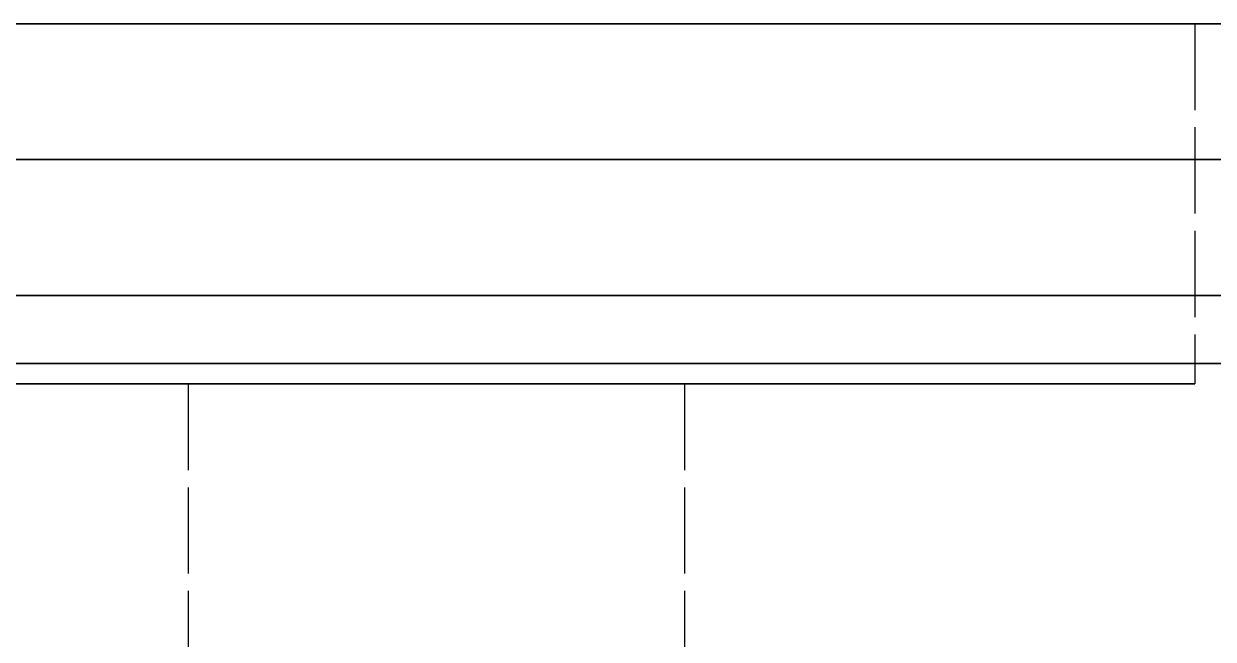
# Model space of a CAD drawing. Header units: millimetres. Extents: x -27 to 185, y -14 to 140.
# Drawn here: x 75.93 to 93.43, y 47.74 to 56.8 of the extents above; entities that cross this region are included whole.
import ezdxf

# ---------------------------------------------------------------- set-up
doc = ezdxf.new("R2010")
doc.units = ezdxf.units.MM
doc.linetypes.add('DASHED', pattern=[1.524, 1.27, -0.254])
doc.layers.add('HIDDEN', color=8, linetype='DASHED')
doc.layers.add('VISIBLE', color=7, linetype='CONTINUOUS')

msp = doc.modelspace()

# ---------------------------------------------------------------- linework, layer by layer
at = {"layer": 'HIDDEN'}
for points in [[(93.66667, 56.8), (93, 56.8), (92.33333, 56.8), (91.66667, 56.8), (91, 56.8), (90.33333, 56.8), (89.66667, 56.8), (89, 56.8), (88.33333, 56.8), (87.66667, 56.8), (87, 56.8), (86.33333, 56.8), (85.66667, 56.8), (85, 56.8), (84.33333, 56.8), (83.66667, 56.8), (83, 56.8), (82.33333, 56.8), (81.66667, 56.8), (81, 56.8), (80.33333, 56.8), (79.66667, 56.8), (79, 56.8), (78.33333, 56.8), (77.66667, 56.8), (77, 56.8), (76.33333, 56.8), (75.66667, 56.8)], [(93.16, 56.8), (92.80571, 56.8), (92.45143, 56.8), (92.09714, 56.8), (91.74286, 56.8), (91.38857, 56.8), (91.03429, 56.8), (90.68, 56.8), (90.32571, 56.8), (89.97143, 56.8), (89.61714, 56.8), (89.26286, 56.8), (88.90857, 56.8), (88.55429, 56.8), (88.2, 56.8), (87.84571, 56.8), (87.49143, 56.8), (87.13714, 56.8), (86.78286, 56.8), (86.42857, 56.8), (86.07429, 56.8), (85.72, 56.8), (85.36571, 56.8), (85.01143, 56.8), (84.65714, 56.8), (84.30286, 56.8), (83.94857, 56.8), (83.59429, 56.8), (83.24, 56.8), (82.88571, 56.8), (82.53143, 56.8), (82.17714, 56.8), (81.82286, 56.8), (81.46857, 56.8), (81.11429, 56.8), (80.76, 56.8), (80.40571, 56.8), (80.05143, 56.8), (79.69714, 56.8), (79.34286, 56.8), (78.98857, 56.8), (78.63429, 56.8), (78.28, 56.8), (77.92571, 56.8), (77.57143, 56.8), (77.21714, 56.8), (76.86286, 56.8), (76.50857, 56.8), (76.15429, 56.8), (75.8, 56.8)], [(75.8, 56.8), (75.97714, 56.8), (76.15429, 56.8), (76.33143, 56.8), (76.50857, 56.8), (76.68571, 56.8), (76.86286, 56.8), (77.04, 56.8), (77.21714, 56.8), (77.39429, 56.8), (77.57143, 56.8), (77.74857, 56.8), (77.92571, 56.8), (78.10286, 56.8), (78.28, 56.8), (78.45714, 56.8), (78.63429, 56.8), (78.81143, 56.8), (78.98857, 56.8), (79.16571, 56.8), (79.34286, 56.8), (79.52, 56.8), (79.69714, 56.8), (79.87429, 56.8), (80.05143, 56.8), (80.22857, 56.8), (80.40571, 56.8), (80.58286, 56.8), (80.76, 56.8), (80.93714, 56.8), (81.11429, 56.8), (81.29143, 56.8), (81.46857, 56.8), (81.64571, 56.8), (81.82286, 56.8), (82, 56.8)], [(82, 56.8), (82.17714, 56.8), (82.35429, 56.8), (82.53143, 56.8), (82.70857, 56.8), (82.88571, 56.8), (83.06286, 56.8), (83.24, 56.8), (83.41714, 56.8), (83.59429, 56.8), (83.77143, 56.8), (83.94857, 56.8), (84.12571, 56.8), (84.30286, 56.8), (84.48, 56.8), (84.65714, 56.8), (84.83429, 56.8), (85.01143, 56.8), (85.18857, 56.8), (85.36571, 56.8), (85.54286, 56.8), (85.72, 56.8), (85.89714, 56.8), (86.07429, 56.8), (86.25143, 56.8), (86.42857, 56.8), (86.60571, 56.8), (86.78286, 56.8), (86.96, 56.8), (87.13714, 56.8), (87.31429, 56.8), (87.49143, 56.8), (87.66857, 56.8), (87.84571, 56.8), (88.02286, 56.8), (88.2, 56.8), (88.37714, 56.8), (88.55429, 56.8), (88.73143, 56.8), (88.90857, 56.8), (89.08571, 56.8), (89.26286, 56.8), (89.44, 56.8), (89.61714, 56.8), (89.79429, 56.8), (89.97143, 56.8), (90.14857, 56.8), (90.32571, 56.8), (90.50286, 56.8), (90.68, 56.8), (90.85714, 56.8), (91.03429, 56.8), (91.21143, 56.8), (91.38857, 56.8), (91.56571, 56.8), (91.74286, 56.8), (91.92, 56.8), (92.09714, 56.8), (92.27429, 56.8), (92.45143, 56.8), (92.62857, 56.8), (92.80571, 56.8), (92.98286, 56.8), (93.16, 56.8)], [(93.16, 56.8), (93.16, 51.5)], [(93.57619, 54.8), (92.98254, 54.8), (92.38889, 54.8), (91.79524, 54.8), (91.20159, 54.8), (90.60794, 54.8), (90.01429, 54.8), (89.42063, 54.8), (88.82698, 54.8), (88.23333, 54.8), (87.63968, 54.8), (87.04603, 54.8), (86.45238, 54.8), (85.85873, 54.8), (85.26508, 54.8), (84.67143, 54.8), (84.07778, 54.8), (83.48413, 54.8), (82.89048, 54.8), (82.29683, 54.8), (81.70317, 54.8), (81.10952, 54.8), (80.51587, 54.8), (79.92222, 54.8), (79.32857, 54.8), (78.73492, 54.8), (78.14127, 54.8), (77.54762, 54.8), (76.95397, 54.8), (76.36032, 54.8), (75.76667, 54.8)], [(75.76667, 54.8), (76.06349, 54.8), (76.36032, 54.8), (76.65714, 54.8), (76.95397, 54.8), (77.25079, 54.8), (77.54762, 54.8), (77.84444, 54.8), (78.14127, 54.8), (78.4381, 54.8), (78.73492, 54.8), (79.03175, 54.8), (79.32857, 54.8), (79.6254, 54.8), (79.92222, 54.8), (80.21905, 54.8), (80.51587, 54.8), (80.8127, 54.8), (81.10952, 54.8), (81.40635, 54.8), (81.70317, 54.8), (82, 54.8)], [(93.57619, 54.8), (92.98254, 54.8), (92.38889, 54.8), (91.79524, 54.8), (91.20159, 54.8), (90.60794, 54.8), (90.01429, 54.8), (89.42063, 54.8), (88.82698, 54.8), (88.23333, 54.8), (87.63968, 54.8), (87.04603, 54.8), (86.45238, 54.8), (85.85873, 54.8), (85.26508, 54.8), (84.67143, 54.8), (84.07778, 54.8), (83.48413, 54.8), (82.89048, 54.8), (82.29683, 54.8), (81.70317, 54.8), (81.10952, 54.8), (80.51587, 54.8), (79.92222, 54.8), (79.32857, 54.8), (78.73492, 54.8), (78.14127, 54.8), (77.54762, 54.8), (76.95397, 54.8), (76.36032, 54.8), (75.76667, 54.8)], [(75.76667, 54.8), (76.06349, 54.8), (76.36032, 54.8), (76.65714, 54.8), (76.95397, 54.8), (77.25079, 54.8), (77.54762, 54.8), (77.84444, 54.8), (78.14127, 54.8), (78.4381, 54.8), (78.73492, 54.8), (79.03175, 54.8), (79.32857, 54.8), (79.6254, 54.8), (79.92222, 54.8), (80.21905, 54.8), (80.51587, 54.8), (80.8127, 54.8), (81.10952, 54.8), (81.40635, 54.8), (81.70317, 54.8), (82, 54.8)], [(93.92857, 54.8), (93.39841, 54.8), (92.86825, 54.8), (92.3381, 54.8), (91.80794, 54.8), (91.27778, 54.8), (90.74762, 54.8), (90.21746, 54.8), (89.6873, 54.8), (89.15714, 54.8), (88.62698, 54.8), (88.09683, 54.8), (87.56667, 54.8), (87.03651, 54.8), (86.50635, 54.8), (85.97619, 54.8), (85.44603, 54.8), (84.91587, 54.8), (84.38571, 54.8), (83.85556, 54.8), (83.3254, 54.8), (82.79524, 54.8), (82.26508, 54.8), (81.73492, 54.8), (81.20476, 54.8), (80.6746, 54.8), (80.14444, 54.8), (79.61429, 54.8), (79.08413, 54.8), (78.55397, 54.8), (78.02381, 54.8), (77.49365, 54.8), (76.96349, 54.8), (76.43333, 54.8), (75.90317, 54.8)], [(75.90317, 54.8), (76.16825, 54.8), (76.43333, 54.8), (76.69841, 54.8), (76.96349, 54.8), (77.22857, 54.8), (77.49365, 54.8), (77.75873, 54.8), (78.02381, 54.8), (78.28889, 54.8), (78.55397, 54.8), (78.81905, 54.8), (79.08413, 54.8), (79.34921, 54.8), (79.61429, 54.8), (79.87937, 54.8), (80.14444, 54.8), (80.40952, 54.8), (80.6746, 54.8), (80.93968, 54.8), (81.20476, 54.8), (81.46984, 54.8), (81.73492, 54.8), (82, 54.8)], [(93.92857, 54.8), (93.39841, 54.8), (92.86825, 54.8), (92.3381, 54.8), (91.80794, 54.8), (91.27778, 54.8), (90.74762, 54.8), (90.21746, 54.8), (89.6873, 54.8), (89.15714, 54.8), (88.62698, 54.8), (88.09683, 54.8), (87.56667, 54.8), (87.03651, 54.8), (86.50635, 54.8), (85.97619, 54.8), (85.44603, 54.8), (84.91587, 54.8), (84.38571, 54.8), (83.85556, 54.8), (83.3254, 54.8), (82.79524, 54.8), (82.26508, 54.8), (81.73492, 54.8), (81.20476, 54.8), (80.6746, 54.8), (80.14444, 54.8), (79.61429, 54.8), (79.08413, 54.8), (78.55397, 54.8), (78.02381, 54.8), (77.49365, 54.8), (76.96349, 54.8), (76.43333, 54.8), (75.90317, 54.8)], [(75.90317, 54.8), (76.16825, 54.8), (76.43333, 54.8), (76.69841, 54.8), (76.96349, 54.8), (77.22857, 54.8), (77.49365, 54.8), (77.75873, 54.8), (78.02381, 54.8), (78.28889, 54.8), (78.55397, 54.8), (78.81905, 54.8), (79.08413, 54.8), (79.34921, 54.8), (79.61429, 54.8), (79.87937, 54.8), (80.14444, 54.8), (80.40952, 54.8), (80.6746, 54.8), (80.93968, 54.8), (81.20476, 54.8), (81.46984, 54.8), (81.73492, 54.8), (82, 54.8)], [(82, 54.8), (82.26508, 54.8), (82.53016, 54.8), (82.79524, 54.8), (83.06032, 54.8), (83.3254, 54.8), (83.59048, 54.8), (83.85556, 54.8), (84.12063, 54.8), (84.38571, 54.8), (84.65079, 54.8), (84.91587, 54.8), (85.18095, 54.8), (85.44603, 54.8), (85.71111, 54.8), (85.97619, 54.8), (86.24127, 54.8), (86.50635, 54.8), (86.77143, 54.8), (87.03651, 54.8), (87.30159, 54.8), (87.56667, 54.8), (87.83175, 54.8), (88.09683, 54.8), (88.3619, 54.8), (88.62698, 54.8), (88.89206, 54.8), (89.15714, 54.8), (89.42222, 54.8), (89.6873, 54.8), (89.95238, 54.8), (90.21746, 54.8), (90.48254, 54.8), (90.74762, 54.8), (91.0127, 54.8), (91.27778, 54.8), (91.54286, 54.8), (91.80794, 54.8), (92.07302, 54.8), (92.3381, 54.8), (92.60317, 54.8), (92.86825, 54.8), (93.13333, 54.8), (93.39841, 54.8), (93.66349, 54.8)], [(82, 54.8), (82.29683, 54.8), (82.59365, 54.8), (82.89048, 54.8), (83.1873, 54.8), (83.48413, 54.8), (83.78095, 54.8), (84.07778, 54.8), (84.3746, 54.8), (84.67143, 54.8), (84.96825, 54.8), (85.26508, 54.8), (85.5619, 54.8), (85.85873, 54.8), (86.15556, 54.8), (86.45238, 54.8), (86.74921, 54.8), (87.04603, 54.8), (87.34286, 54.8), (87.63968, 54.8), (87.93651, 54.8), (88.23333, 54.8), (88.53016, 54.8), (88.82698, 54.8), (89.12381, 54.8), (89.42063, 54.8), (89.71746, 54.8), (90.01429, 54.8), (90.31111, 54.8), (90.60794, 54.8), (90.90476, 54.8), (91.20159, 54.8), (91.49841, 54.8), (91.79524, 54.8), (92.09206, 54.8), (92.38889, 54.8), (92.68571, 54.8), (92.98254, 54.8), (93.27937, 54.8), (93.57619, 54.8)], [(82, 54.8), (82.29683, 54.8), (82.59365, 54.8), (82.89048, 54.8), (83.1873, 54.8), (83.48413, 54.8), (83.78095, 54.8), (84.07778, 54.8), (84.3746, 54.8), (84.67143, 54.8), (84.96825, 54.8), (85.26508, 54.8), (85.5619, 54.8), (85.85873, 54.8), (86.15556, 54.8), (86.45238, 54.8), (86.74921, 54.8), (87.04603, 54.8), (87.34286, 54.8), (87.63968, 54.8), (87.93651, 54.8), (88.23333, 54.8), (88.53016, 54.8), (88.82698, 54.8), (89.12381, 54.8), (89.42063, 54.8), (89.71746, 54.8), (90.01429, 54.8), (90.31111, 54.8), (90.60794, 54.8), (90.90476, 54.8), (91.20159, 54.8), (91.49841, 54.8), (91.79524, 54.8), (92.09206, 54.8), (92.38889, 54.8), (92.68571, 54.8), (92.98254, 54.8), (93.27937, 54.8), (93.57619, 54.8)], [(82, 54.8), (82.26508, 54.8), (82.53016, 54.8), (82.79524, 54.8), (83.06032, 54.8), (83.3254, 54.8), (83.59048, 54.8), (83.85556, 54.8), (84.12063, 54.8), (84.38571, 54.8), (84.65079, 54.8), (84.91587, 54.8), (85.18095, 54.8), (85.44603, 54.8), (85.71111, 54.8), (85.97619, 54.8), (86.24127, 54.8), (86.50635, 54.8), (86.77143, 54.8), (87.03651, 54.8), (87.30159, 54.8), (87.56667, 54.8), (87.83175, 54.8), (88.09683, 54.8), (88.3619, 54.8), (88.62698, 54.8), (88.89206, 54.8), (89.15714, 54.8), (89.42222, 54.8), (89.6873, 54.8), (89.95238, 54.8), (90.21746, 54.8), (90.48254, 54.8), (90.74762, 54.8), (91.0127, 54.8), (91.27778, 54.8), (91.54286, 54.8), (91.80794, 54.8), (92.07302, 54.8), (92.3381, 54.8), (92.60317, 54.8), (92.86825, 54.8), (93.13333, 54.8), (93.39841, 54.8), (93.66349, 54.8)], [(93.66667, 52.8), (93.19048, 52.8), (92.71429, 52.8), (92.2381, 52.8), (91.7619, 52.8), (91.28571, 52.8), (90.80952, 52.8), (90.33333, 52.8), (89.85714, 52.8), (89.38095, 52.8), (88.90476, 52.8), (88.42857, 52.8), (87.95238, 52.8), (87.47619, 52.8), (87, 52.8), (86.52381, 52.8), (86.04762, 52.8), (85.57143, 52.8), (85.09524, 52.8), (84.61905, 52.8), (84.14286, 52.8), (83.66667, 52.8), (83.19048, 52.8), (82.71429, 52.8), (82.2381, 52.8), (81.7619, 52.8), (81.28571, 52.8), (80.80952, 52.8), (80.33333, 52.8), (79.85714, 52.8), (79.38095, 52.8), (78.90476, 52.8), (78.42857, 52.8), (77.95238, 52.8), (77.47619, 52.8), (77, 52.8), (76.52381, 52.8), (76.04762, 52.8), (75.57143, 52.8)], [(93.66667, 52.8), (93, 52.8), (92.33333, 52.8), (91.66667, 52.8), (91, 52.8), (90.33333, 52.8), (89.66667, 52.8), (89, 52.8), (88.33333, 52.8), (87.66667, 52.8), (87, 52.8), (86.33333, 52.8), (85.66667, 52.8), (85, 52.8), (84.33333, 52.8), (83.66667, 52.8), (83, 52.8), (82.33333, 52.8), (81.66667, 52.8), (81, 52.8), (80.33333, 52.8), (79.66667, 52.8), (79, 52.8), (78.33333, 52.8), (77.66667, 52.8), (77, 52.8), (76.33333, 52.8), (75.66667, 52.8)], [(93.57619, 52.8), (92.98254, 52.8), (92.38889, 52.8), (91.79524, 52.8), (91.20159, 52.8), (90.60794, 52.8), (90.01429, 52.8), (89.42063, 52.8), (88.82698, 52.8), (88.23333, 52.8), (87.63968, 52.8), (87.04603, 52.8), (86.45238, 52.8), (85.85873, 52.8), (85.26508, 52.8), (84.67143, 52.8), (84.07778, 52.8), (83.48413, 52.8), (82.89048, 52.8), (82.29683, 52.8), (81.70317, 52.8), (81.10952, 52.8), (80.51587, 52.8), (79.92222, 52.8), (79.32857, 52.8), (78.73492, 52.8), (78.14127, 52.8), (77.54762, 52.8), (76.95397, 52.8), (76.36032, 52.8), (75.76667, 52.8)], [(75.76667, 52.8), (76.06349, 52.8), (76.36032, 52.8), (76.65714, 52.8), (76.95397, 52.8), (77.25079, 52.8), (77.54762, 52.8), (77.84444, 52.8), (78.14127, 52.8), (78.4381, 52.8), (78.73492, 52.8), (79.03175, 52.8), (79.32857, 52.8), (79.6254, 52.8), (79.92222, 52.8), (80.21905, 52.8), (80.51587, 52.8), (80.8127, 52.8), (81.10952, 52.8), (81.40635, 52.8), (81.70317, 52.8), (82, 52.8)], [(93.57619, 52.8), (92.98254, 52.8), (92.38889, 52.8), (91.79524, 52.8), (91.20159, 52.8), (90.60794, 52.8), (90.01429, 52.8), (89.42063, 52.8), (88.82698, 52.8), (88.23333, 52.8), (87.63968, 52.8), (87.04603, 52.8), (86.45238, 52.8), (85.85873, 52.8), (85.26508, 52.8), (84.67143, 52.8), (84.07778, 52.8), (83.48413, 52.8), (82.89048, 52.8), (82.29683, 52.8), (81.70317, 52.8), (81.10952, 52.8), (80.51587, 52.8), (79.92222, 52.8), (79.32857, 52.8), (78.73492, 52.8), (78.14127, 52.8), (77.54762, 52.8), (76.95397, 52.8), (76.36032, 52.8), (75.76667, 52.8)], [(75.76667, 52.8), (76.06349, 52.8), (76.36032, 52.8), (76.65714, 52.8), (76.95397, 52.8), (77.25079, 52.8), (77.54762, 52.8), (77.84444, 52.8), (78.14127, 52.8), (78.4381, 52.8), (78.73492, 52.8), (79.03175, 52.8), (79.32857, 52.8), (79.6254, 52.8), (79.92222, 52.8), (80.21905, 52.8), (80.51587, 52.8), (80.8127, 52.8), (81.10952, 52.8), (81.40635, 52.8), (81.70317, 52.8), (82, 52.8)], [(75.80952, 52.8), (76.04762, 52.8), (76.28571, 52.8), (76.52381, 52.8), (76.7619, 52.8), (77, 52.8), (77.2381, 52.8), (77.47619, 52.8), (77.71429, 52.8), (77.95238, 52.8), (78.19048, 52.8), (78.42857, 52.8), (78.66667, 52.8), (78.90476, 52.8), (79.14286, 52.8), (79.38095, 52.8), (79.61905, 52.8), (79.85714, 52.8), (80.09524, 52.8), (80.33333, 52.8), (80.57143, 52.8), (80.80952, 52.8), (81.04762, 52.8), (81.28571, 52.8), (81.52381, 52.8), (81.7619, 52.8), (82, 52.8)], [(93.92857, 52.8), (93.39841, 52.8), (92.86825, 52.8), (92.3381, 52.8), (91.80794, 52.8), (91.27778, 52.8), (90.74762, 52.8), (90.21746, 52.8), (89.6873, 52.8), (89.15714, 52.8), (88.62698, 52.8), (88.09683, 52.8), (87.56667, 52.8), (87.03651, 52.8), (86.50635, 52.8), (85.97619, 52.8), (85.44603, 52.8), (84.91587, 52.8), (84.38571, 52.8), (83.85556, 52.8), (83.3254, 52.8), (82.79524, 52.8), (82.26508, 52.8), (81.73492, 52.8), (81.20476, 52.8), (80.6746, 52.8), (80.14444, 52.8), (79.61429, 52.8), (79.08413, 52.8), (78.55397, 52.8), (78.02381, 52.8), (77.49365, 52.8), (76.96349, 52.8), (76.43333, 52.8), (75.90317, 52.8)], [(75.90317, 52.8), (76.16825, 52.8), (76.43333, 52.8), (76.69841, 52.8), (76.96349, 52.8), (77.22857, 52.8), (77.49365, 52.8), (77.75873, 52.8), (78.02381, 52.8), (78.28889, 52.8), (78.55397, 52.8), (78.81905, 52.8), (79.08413, 52.8), (79.34921, 52.8), (79.61429, 52.8), (79.87937, 52.8), (80.14444, 52.8), (80.40952, 52.8), (80.6746, 52.8), (80.93968, 52.8), (81.20476, 52.8), (81.46984, 52.8), (81.73492, 52.8), (82, 52.8)], [(93.92857, 52.8), (93.39841, 52.8), (92.86825, 52.8), (92.3381, 52.8), (91.80794, 52.8), (91.27778, 52.8), (90.74762, 52.8), (90.21746, 52.8), (89.6873, 52.8), (89.15714, 52.8), (88.62698, 52.8), (88.09683, 52.8), (87.56667, 52.8), (87.03651, 52.8), (86.50635, 52.8), (85.97619, 52.8), (85.44603, 52.8), (84.91587, 52.8), (84.38571, 52.8), (83.85556, 52.8), (83.3254, 52.8), (82.79524, 52.8), (82.26508, 52.8), (81.73492, 52.8), (81.20476, 52.8), (80.6746, 52.8), (80.14444, 52.8), (79.61429, 52.8), (79.08413, 52.8), (78.55397, 52.8), (78.02381, 52.8), (77.49365, 52.8), (76.96349, 52.8), (76.43333, 52.8), (75.90317, 52.8)], [(75.90317, 52.8), (76.16825, 52.8), (76.43333, 52.8), (76.69841, 52.8), (76.96349, 52.8), (77.22857, 52.8), (77.49365, 52.8), (77.75873, 52.8), (78.02381, 52.8), (78.28889, 52.8), (78.55397, 52.8), (78.81905, 52.8), (79.08413, 52.8), (79.34921, 52.8), (79.61429, 52.8), (79.87937, 52.8), (80.14444, 52.8), (80.40952, 52.8), (80.6746, 52.8), (80.93968, 52.8), (81.20476, 52.8), (81.46984, 52.8), (81.73492, 52.8), (82, 52.8)], [(82, 52.8), (82.2381, 52.8), (82.47619, 52.8), (82.71429, 52.8), (82.95238, 52.8), (83.19048, 52.8), (83.42857, 52.8), (83.66667, 52.8), (83.90476, 52.8), (84.14286, 52.8), (84.38095, 52.8), (84.61905, 52.8), (84.85714, 52.8), (85.09524, 52.8), (85.33333, 52.8), (85.57143, 52.8), (85.80952, 52.8), (86.04762, 52.8), (86.28571, 52.8), (86.52381, 52.8), (86.7619, 52.8), (87, 52.8), (87.2381, 52.8), (87.47619, 52.8), (87.71429, 52.8), (87.95238, 52.8), (88.19048, 52.8), (88.42857, 52.8), (88.66667, 52.8), (88.90476, 52.8), (89.14286, 52.8), (89.38095, 52.8), (89.61905, 52.8), (89.85714, 52.8), (90.09524, 52.8), (90.33333, 52.8), (90.57143, 52.8), (90.80952, 52.8), (91.04762, 52.8), (91.28571, 52.8), (91.52381, 52.8), (91.7619, 52.8), (92, 52.8), (92.2381, 52.8), (92.47619, 52.8), (92.71429, 52.8), (92.95238, 52.8), (93.19048, 52.8), (93.42857, 52.8), (93.66667, 52.8)], [(82, 52.8), (82.26508, 52.8), (82.53016, 52.8), (82.79524, 52.8), (83.06032, 52.8), (83.3254, 52.8), (83.59048, 52.8), (83.85556, 52.8), (84.12063, 52.8), (84.38571, 52.8), (84.65079, 52.8), (84.91587, 52.8), (85.18095, 52.8), (85.44603, 52.8), (85.71111, 52.8), (85.97619, 52.8), (86.24127, 52.8), (86.50635, 52.8), (86.77143, 52.8), (87.03651, 52.8), (87.30159, 52.8), (87.56667, 52.8), (87.83175, 52.8), (88.09683, 52.8), (88.3619, 52.8), (88.62698, 52.8), (88.89206, 52.8), (89.15714, 52.8), (89.42222, 52.8), (89.6873, 52.8), (89.95238, 52.8), (90.21746, 52.8), (90.48254, 52.8), (90.74762, 52.8), (91.0127, 52.8), (91.27778, 52.8), (91.54286, 52.8), (91.80794, 52.8), (92.07302, 52.8), (92.3381, 52.8), (92.60317, 52.8), (92.86825, 52.8), (93.13333, 52.8), (93.39841, 52.8), (93.66349, 52.8)], [(82, 52.8), (82.29683, 52.8), (82.59365, 52.8), (82.89048, 52.8), (83.1873, 52.8), (83.48413, 52.8), (83.78095, 52.8), (84.07778, 52.8), (84.3746, 52.8), (84.67143, 52.8), (84.96825, 52.8), (85.26508, 52.8), (85.5619, 52.8), (85.85873, 52.8), (86.15556, 52.8), (86.45238, 52.8), (86.74921, 52.8), (87.04603, 52.8), (87.34286, 52.8), (87.63968, 52.8), (87.93651, 52.8), (88.23333, 52.8), (88.53016, 52.8), (88.82698, 52.8), (89.12381, 52.8), (89.42063, 52.8), (89.71746, 52.8), (90.01429, 52.8), (90.31111, 52.8), (90.60794, 52.8), (90.90476, 52.8), (91.20159, 52.8), (91.49841, 52.8), (91.79524, 52.8), (92.09206, 52.8), (92.38889, 52.8), (92.68571, 52.8), (92.98254, 52.8), (93.27937, 52.8), (93.57619, 52.8)], [(82, 52.8), (82.26508, 52.8), (82.53016, 52.8), (82.79524, 52.8), (83.06032, 52.8), (83.3254, 52.8), (83.59048, 52.8), (83.85556, 52.8), (84.12063, 52.8), (84.38571, 52.8), (84.65079, 52.8), (84.91587, 52.8), (85.18095, 52.8), (85.44603, 52.8), (85.71111, 52.8), (85.97619, 52.8), (86.24127, 52.8), (86.50635, 52.8), (86.77143, 52.8), (87.03651, 52.8), (87.30159, 52.8), (87.56667, 52.8), (87.83175, 52.8), (88.09683, 52.8), (88.3619, 52.8), (88.62698, 52.8), (88.89206, 52.8), (89.15714, 52.8), (89.42222, 52.8), (89.6873, 52.8), (89.95238, 52.8), (90.21746, 52.8), (90.48254, 52.8), (90.74762, 52.8), (91.0127, 52.8), (91.27778, 52.8), (91.54286, 52.8), (91.80794, 52.8), (92.07302, 52.8), (92.3381, 52.8), (92.60317, 52.8), (92.86825, 52.8), (93.13333, 52.8), (93.39841, 52.8), (93.66349, 52.8)], [(82, 52.8), (82.29683, 52.8), (82.59365, 52.8), (82.89048, 52.8), (83.1873, 52.8), (83.48413, 52.8), (83.78095, 52.8), (84.07778, 52.8), (84.3746, 52.8), (84.67143, 52.8), (84.96825, 52.8), (85.26508, 52.8), (85.5619, 52.8), (85.85873, 52.8), (86.15556, 52.8), (86.45238, 52.8), (86.74921, 52.8), (87.04603, 52.8), (87.34286, 52.8), (87.63968, 52.8), (87.93651, 52.8), (88.23333, 52.8), (88.53016, 52.8), (88.82698, 52.8), (89.12381, 52.8), (89.42063, 52.8), (89.71746, 52.8), (90.01429, 52.8), (90.31111, 52.8), (90.60794, 52.8), (90.90476, 52.8), (91.20159, 52.8), (91.49841, 52.8), (91.79524, 52.8), (92.09206, 52.8), (92.38889, 52.8), (92.68571, 52.8), (92.98254, 52.8), (93.27937, 52.8), (93.57619, 52.8)], [(93.77778, 51.8), (93.33333, 51.8), (92.88889, 51.8), (92.44444, 51.8), (92, 51.8), (91.55556, 51.8), (91.11111, 51.8), (90.66667, 51.8), (90.22222, 51.8), (89.77778, 51.8), (89.33333, 51.8), (88.88889, 51.8), (88.44444, 51.8), (88, 51.8), (87.55556, 51.8), (87.11111, 51.8), (86.66667, 51.8), (86.22222, 51.8), (85.77778, 51.8), (85.33333, 51.8), (84.88889, 51.8), (84.44444, 51.8), (84, 51.8), (83.55556, 51.8), (83.11111, 51.8), (82.66667, 51.8), (82.22222, 51.8), (81.77778, 51.8), (81.33333, 51.8), (80.88889, 51.8), (80.44444, 51.8), (80, 51.8), (79.55556, 51.8), (79.11111, 51.8), (78.66667, 51.8), (78.22222, 51.8), (77.77778, 51.8), (77.33333, 51.8), (76.88889, 51.8), (76.44444, 51.8), (76, 51.8), (75.55556, 51.8)], [(93.16, 51.5), (92.80571, 51.5), (92.45143, 51.5), (92.09714, 51.5), (91.74286, 51.5), (91.38857, 51.5), (91.03429, 51.5), (90.68, 51.5), (90.32571, 51.5), (89.97143, 51.5), (89.61714, 51.5), (89.26286, 51.5), (88.90857, 51.5), (88.55429, 51.5), (88.2, 51.5), (87.84571, 51.5), (87.49143, 51.5), (87.13714, 51.5), (86.78286, 51.5), (86.42857, 51.5), (86.07429, 51.5), (85.72, 51.5), (85.36571, 51.5), (85.01143, 51.5), (84.65714, 51.5), (84.30286, 51.5), (83.94857, 51.5), (83.59429, 51.5), (83.24, 51.5), (82.88571, 51.5), (82.53143, 51.5), (82.17714, 51.5), (81.82286, 51.5), (81.46857, 51.5), (81.11429, 51.5), (80.76, 51.5), (80.40571, 51.5), (80.05143, 51.5), (79.69714, 51.5), (79.34286, 51.5), (78.98857, 51.5), (78.63429, 51.5), (78.28, 51.5), (77.92571, 51.5), (77.57143, 51.5), (77.21714, 51.5), (76.86286, 51.5), (76.50857, 51.5), (76.15429, 51.5), (75.8, 51.5)], [(75.8, 51.5), (75.97714, 51.5), (76.15429, 51.5), (76.33143, 51.5), (76.50857, 51.5), (76.68571, 51.5), (76.86286, 51.5), (77.04, 51.5), (77.21714, 51.5), (77.39429, 51.5), (77.57143, 51.5), (77.74857, 51.5), (77.92571, 51.5), (78.10286, 51.5), (78.28, 51.5), (78.45714, 51.5), (78.63429, 51.5), (78.81143, 51.5), (78.98857, 51.5), (79.16571, 51.5), (79.34286, 51.5), (79.52, 51.5), (79.69714, 51.5), (79.87429, 51.5), (80.05143, 51.5), (80.22857, 51.5), (80.40571, 51.5), (80.58286, 51.5), (80.76, 51.5), (80.93714, 51.5), (81.11429, 51.5), (81.29143, 51.5), (81.46857, 51.5), (81.64571, 51.5), (81.82286, 51.5), (82, 51.5)], [(85.65, 51.5), (85.53413, 51.5), (85.41825, 51.5), (85.30238, 51.5), (85.18651, 51.5), (85.07063, 51.5), (84.95476, 51.5), (84.83889, 51.5), (84.72302, 51.5), (84.60714, 51.5), (84.49127, 51.5), (84.3754, 51.5), (84.25952, 51.5), (84.14365, 51.5), (84.02778, 51.5), (83.9119, 51.5), (83.79603, 51.5), (83.68016, 51.5), (83.56429, 51.5), (83.44841, 51.5), (83.33254, 51.5), (83.21667, 51.5), (83.10079, 51.5), (82.98492, 51.5), (82.86905, 51.5), (82.75317, 51.5), (82.6373, 51.5), (82.52143, 51.5), (82.40556, 51.5), (82.28968, 51.5), (82.17381, 51.5), (82.05794, 51.5), (81.94206, 51.5), (81.82619, 51.5), (81.71032, 51.5), (81.59444, 51.5), (81.47857, 51.5), (81.3627, 51.5), (81.24683, 51.5), (81.13095, 51.5), (81.01508, 51.5), (80.89921, 51.5), (80.78333, 51.5), (80.66746, 51.5), (80.55159, 51.5), (80.43571, 51.5), (80.31984, 51.5), (80.20397, 51.5), (80.0881, 51.5), (79.97222, 51.5), (79.85635, 51.5), (79.74048, 51.5), (79.6246, 51.5), (79.50873, 51.5), (79.39286, 51.5), (79.27698, 51.5), (79.16111, 51.5), (79.04524, 51.5), (78.92937, 51.5), (78.81349, 51.5), (78.69762, 51.5), (78.58175, 51.5), (78.46587, 51.5), (78.35, 51.5)], [(78.35, 51.5), (78.40794, 51.5), (78.46587, 51.5), (78.52381, 51.5), (78.58175, 51.5), (78.63968, 51.5), (78.69762, 51.5), (78.75556, 51.5), (78.81349, 51.5), (78.87143, 51.5), (78.92937, 51.5), (78.9873, 51.5), (79.04524, 51.5), (79.10317, 51.5), (79.16111, 51.5), (79.21905, 51.5), (79.27698, 51.5), (79.33492, 51.5), (79.39286, 51.5), (79.45079, 51.5), (79.50873, 51.5), (79.56667, 51.5), (79.6246, 51.5), (79.68254, 51.5), (79.74048, 51.5), (79.79841, 51.5), (79.85635, 51.5), (79.91429, 51.5), (79.97222, 51.5), (80.03016, 51.5), (80.0881, 51.5), (80.14603, 51.5), (80.20397, 51.5), (80.2619, 51.5), (80.31984, 51.5), (80.37778, 51.5), (80.43571, 51.5), (80.49365, 51.5), (80.55159, 51.5), (80.60952, 51.5), (80.66746, 51.5), (80.7254, 51.5), (80.78333, 51.5), (80.84127, 51.5), (80.89921, 51.5), (80.95714, 51.5), (81.01508, 51.5), (81.07302, 51.5), (81.13095, 51.5), (81.18889, 51.5), (81.24683, 51.5), (81.30476, 51.5), (81.3627, 51.5), (81.42063, 51.5), (81.47857, 51.5), (81.53651, 51.5), (81.59444, 51.5), (81.65238, 51.5), (81.71032, 51.5), (81.76825, 51.5), (81.82619, 51.5), (81.88413, 51.5), (81.94206, 51.5), (82, 51.5)], [(78.35, 51.5), (78.35, 46.3)], [(82, 51.5), (82.05794, 51.5), (82.11587, 51.5), (82.17381, 51.5), (82.23175, 51.5), (82.28968, 51.5), (82.34762, 51.5), (82.40556, 51.5), (82.46349, 51.5), (82.52143, 51.5), (82.57937, 51.5), (82.6373, 51.5), (82.69524, 51.5), (82.75317, 51.5), (82.81111, 51.5), (82.86905, 51.5), (82.92698, 51.5), (82.98492, 51.5), (83.04286, 51.5), (83.10079, 51.5), (83.15873, 51.5), (83.21667, 51.5), (83.2746, 51.5), (83.33254, 51.5), (83.39048, 51.5), (83.44841, 51.5), (83.50635, 51.5), (83.56429, 51.5), (83.62222, 51.5), (83.68016, 51.5), (83.7381, 51.5), (83.79603, 51.5), (83.85397, 51.5), (83.9119, 51.5), (83.96984, 51.5), (84.02778, 51.5), (84.08571, 51.5), (84.14365, 51.5), (84.20159, 51.5), (84.25952, 51.5), (84.31746, 51.5), (84.3754, 51.5), (84.43333, 51.5), (84.49127, 51.5), (84.54921, 51.5), (84.60714, 51.5), (84.66508, 51.5), (84.72302, 51.5), (84.78095, 51.5), (84.83889, 51.5), (84.89683, 51.5), (84.95476, 51.5), (85.0127, 51.5), (85.07063, 51.5), (85.12857, 51.5), (85.18651, 51.5), (85.24444, 51.5), (85.30238, 51.5), (85.36032, 51.5), (85.41825, 51.5), (85.47619, 51.5), (85.53413, 51.5), (85.59206, 51.5), (85.65, 51.5)], [(82, 51.5), (82.17714, 51.5), (82.35429, 51.5), (82.53143, 51.5), (82.70857, 51.5), (82.88571, 51.5), (83.06286, 51.5), (83.24, 51.5), (83.41714, 51.5), (83.59429, 51.5), (83.77143, 51.5), (83.94857, 51.5), (84.12571, 51.5), (84.30286, 51.5), (84.48, 51.5), (84.65714, 51.5), (84.83429, 51.5), (85.01143, 51.5), (85.18857, 51.5), (85.36571, 51.5), (85.54286, 51.5), (85.72, 51.5), (85.89714, 51.5), (86.07429, 51.5), (86.25143, 51.5), (86.42857, 51.5), (86.60571, 51.5), (86.78286, 51.5), (86.96, 51.5), (87.13714, 51.5), (87.31429, 51.5), (87.49143, 51.5), (87.66857, 51.5), (87.84571, 51.5), (88.02286, 51.5), (88.2, 51.5), (88.37714, 51.5), (88.55429, 51.5), (88.73143, 51.5), (88.90857, 51.5), (89.08571, 51.5), (89.26286, 51.5), (89.44, 51.5), (89.61714, 51.5), (89.79429, 51.5), (89.97143, 51.5), (90.14857, 51.5), (90.32571, 51.5), (90.50286, 51.5), (90.68, 51.5), (90.85714, 51.5), (91.03429, 51.5), (91.21143, 51.5), (91.38857, 51.5), (91.56571, 51.5), (91.74286, 51.5), (91.92, 51.5), (92.09714, 51.5), (92.27429, 51.5), (92.45143, 51.5), (92.62857, 51.5), (92.80571, 51.5), (92.98286, 51.5), (93.16, 51.5)], [(85.65, 51.5), (85.65, 46.3)]]:
    msp.add_lwpolyline(points, dxfattribs=at)
at = {"layer": 'VISIBLE'}
for points in [[(75.66667, 56.8), (76, 56.8), (76.33333, 56.8), (76.66667, 56.8), (77, 56.8), (77.33333, 56.8), (77.66667, 56.8), (78, 56.8), (78.33333, 56.8), (78.66667, 56.8), (79, 56.8), (79.33333, 56.8), (79.66667, 56.8), (80, 56.8), (80.33333, 56.8), (80.66667, 56.8), (81, 56.8), (81.33333, 56.8), (81.66667, 56.8), (82, 56.8)], [(82, 56.8), (82.33333, 56.8), (82.66667, 56.8), (83, 56.8), (83.33333, 56.8), (83.66667, 56.8), (84, 56.8), (84.33333, 56.8), (84.66667, 56.8), (85, 56.8), (85.33333, 56.8), (85.66667, 56.8), (86, 56.8), (86.33333, 56.8), (86.66667, 56.8), (87, 56.8), (87.33333, 56.8), (87.66667, 56.8), (88, 56.8), (88.33333, 56.8), (88.66667, 56.8), (89, 56.8), (89.33333, 56.8), (89.66667, 56.8), (90, 56.8), (90.33333, 56.8), (90.66667, 56.8), (91, 56.8), (91.33333, 56.8), (91.66667, 56.8), (92, 56.8), (92.33333, 56.8), (92.66667, 56.8), (93, 56.8), (93.33333, 56.8), (93.66667, 56.8)], [(75.66667, 52.8), (76, 52.8), (76.33333, 52.8), (76.66667, 52.8), (77, 52.8), (77.33333, 52.8), (77.66667, 52.8), (78, 52.8), (78.33333, 52.8), (78.66667, 52.8), (79, 52.8), (79.33333, 52.8), (79.66667, 52.8), (80, 52.8), (80.33333, 52.8), (80.66667, 52.8), (81, 52.8), (81.33333, 52.8), (81.66667, 52.8), (82, 52.8)], [(82, 52.8), (82.33333, 52.8), (82.66667, 52.8), (83, 52.8), (83.33333, 52.8), (83.66667, 52.8), (84, 52.8), (84.33333, 52.8), (84.66667, 52.8), (85, 52.8), (85.33333, 52.8), (85.66667, 52.8), (86, 52.8), (86.33333, 52.8), (86.66667, 52.8), (87, 52.8), (87.33333, 52.8), (87.66667, 52.8), (88, 52.8), (88.33333, 52.8), (88.66667, 52.8), (89, 52.8), (89.33333, 52.8), (89.66667, 52.8), (90, 52.8), (90.33333, 52.8), (90.66667, 52.8), (91, 52.8), (91.33333, 52.8), (91.66667, 52.8), (92, 52.8), (92.33333, 52.8), (92.66667, 52.8), (93, 52.8), (93.33333, 52.8), (93.66667, 52.8)], [(75.77778, 51.8), (76, 51.8), (76.22222, 51.8), (76.44444, 51.8), (76.66667, 51.8), (76.88889, 51.8), (77.11111, 51.8), (77.33333, 51.8), (77.55556, 51.8), (77.77778, 51.8), (78, 51.8), (78.22222, 51.8), (78.44444, 51.8), (78.66667, 51.8), (78.88889, 51.8), (79.11111, 51.8), (79.33333, 51.8), (79.55556, 51.8), (79.77778, 51.8), (80, 51.8), (80.22222, 51.8), (80.44444, 51.8), (80.66667, 51.8), (80.88889, 51.8), (81.11111, 51.8), (81.33333, 51.8), (81.55556, 51.8), (81.77778, 51.8), (82, 51.8)], [(82, 51.8), (82.22222, 51.8), (82.44444, 51.8), (82.66667, 51.8), (82.88889, 51.8), (83.11111, 51.8), (83.33333, 51.8), (83.55556, 51.8), (83.77778, 51.8), (84, 51.8), (84.22222, 51.8), (84.44444, 51.8), (84.66667, 51.8), (84.88889, 51.8), (85.11111, 51.8), (85.33333, 51.8), (85.55556, 51.8), (85.77778, 51.8), (86, 51.8), (86.22222, 51.8), (86.44444, 51.8), (86.66667, 51.8), (86.88889, 51.8), (87.11111, 51.8), (87.33333, 51.8), (87.55556, 51.8), (87.77778, 51.8), (88, 51.8), (88.22222, 51.8), (88.44444, 51.8), (88.66667, 51.8), (88.88889, 51.8), (89.11111, 51.8), (89.33333, 51.8), (89.55556, 51.8), (89.77778, 51.8), (90, 51.8), (90.22222, 51.8), (90.44444, 51.8), (90.66667, 51.8), (90.88889, 51.8), (91.11111, 51.8), (91.33333, 51.8), (91.55556, 51.8), (91.77778, 51.8), (92, 51.8), (92.22222, 51.8), (92.44444, 51.8), (92.66667, 51.8), (92.88889, 51.8), (93.11111, 51.8), (93.33333, 51.8), (93.55556, 51.8)]]:
    msp.add_lwpolyline(points, dxfattribs=at)

doc.saveas('drawing.dxf')
